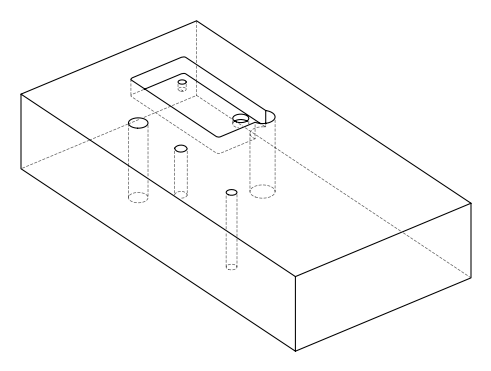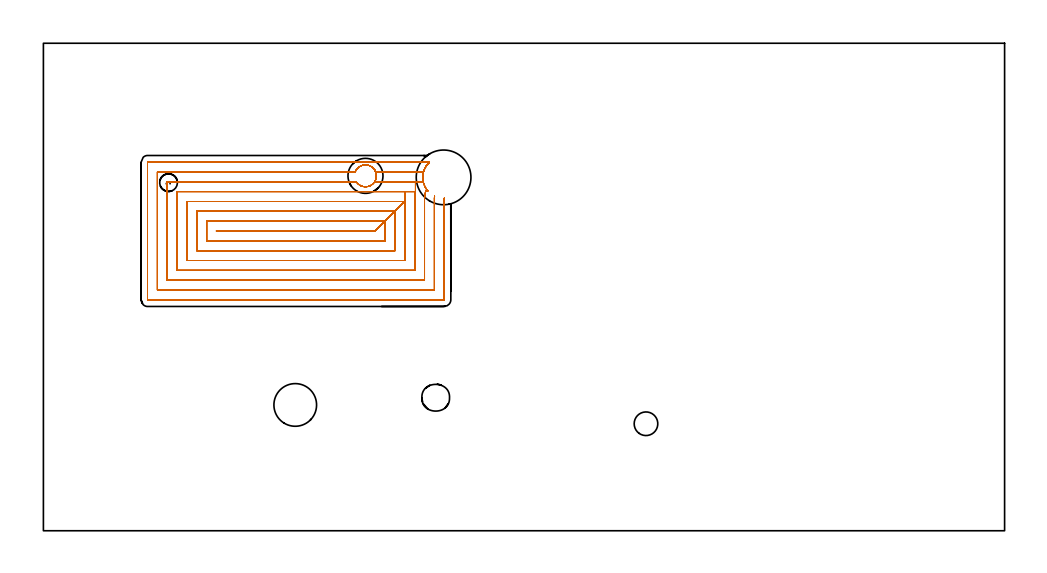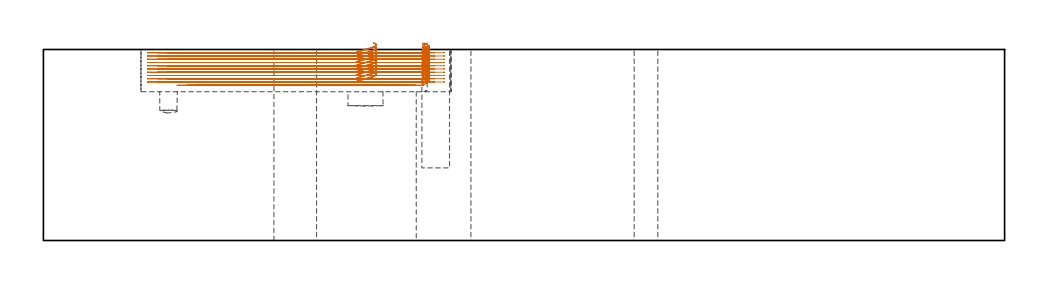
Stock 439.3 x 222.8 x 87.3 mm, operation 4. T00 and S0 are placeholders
(PLAN: 9 operations, 7 tool changes, 63.1 min)
(1 INDEXABLE_INSERT_DRILL_THROUGH_HOLE_FROM_SOLID | STEP1HOLE | NXT0302_021 | 0.37 min | 42802 mm3)
(2 INDEXABLE_INSERT_DRILL_THROUGH_HOLE_FROM_SOLID_1 | STEP1HOLE_1 | NXT0302_010 | 0.37 min | 26029 mm3)
(3 INDEXABLE_INSERT_DRILL_BLIND_HOLE_FROM_SOLID | STEP1POCKET | NXT0302_003 | 0.04 min | 5157 mm3)
(4 MILL_RECTANGULAR_POCKET | POCKET_RECTANGULAR_STRAIGHT | NXT0201_008 | Follow Part, ap 1.5, ae 75% | 60.9 min | 178667 mm3)
(5 MILL_BLIND_HOLE_FROM_SOLID_MATERIAL | STEP1POCKET_1 | UGT0201_128 | Spiral | 0.9 min | 6743 mm3)
(6 SPOT_DRILL | STEP1HOLE_2 | NXT0321_9005460120000 | 0.03 min | 5 mm3)
(7 SPOT_DRILL_1 | STEP1POCKET_2 | NXT0321_9005460120000 | 0.03 min | 3 mm3)
(8 DRILL_THROUGH_HOLE_INTO_CENTER | STEP1HOLE_2 | UGT0301_220 | 0.38 min | 7968 mm3)
(9 DRILL_BLIND_HOLE_INTO_CENTER | STEP1POCKET_2 | NXT0301_052 | 0.05 min | 443 mm3)
(TOOL NXT0302_021 | Index. Insert Drill 25mm [880-D2500L25-05] | D25 PA176 FL125 Z2)
(TOOL NXT0302_010 | Index. Insert Drill 19.5mm [880-D1950L25-05] | D19.5 PA176 FL98 Z2)
(TOOL NXT0302_003 | Index. Insert Drill 16mm [880-D1600L20-05] | D16 PA176 FL80 Z2)
(TOOL NXT0201_008 | ENDMILL 6mm [2P460-0600-NA 1630] | D6 FL26 Z6)
(TOOL UGT0201_128 | Carbide End Mill 10.0 | D10 FL15 Z4)
(TOOL NXT0321_9005460120000 | NC Spot Drill, 142deg, 12mm, Carbide, Uncoated | D12 PA142 FL30 Z2)
(TOOL UGT0301_220 | Twist Drill 10.8 mm | D10.8 PA118 FL92 Z2)
(TOOL NXT0301_052 | Carbide Drill 8.1mm [860.1-0810-024A1-MM 2214] | D8.1 PA140 FL47 Z2)
(OP 4 MILL_RECTANGULAR_POCKET, part 1 of 2)
G17 G21 G94 G90
T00 M6
G54
G17 G0 G90 X173.918 Y164.562 S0 M3
G43 Z97.3 H1
Z90.3
G94 G1 X174.116 Y165.132 Z90.138 F250.
X174.574 Y166.088 Z89.854
X175.136 Y166.988 Z89.57
X175.403 Y167.333 Z89.453
X175.989 Y168.017 Z89.211
X176.056 Y168.088 Z89.185
X176.467 Y168.478 Z89.033
X176.447 Y168.5 Z89.025
X175.403 Z88.746
X176.447 Z88.466
X176.467 Y168.478 Z88.458
X176.056 Y168.088 Z88.306
X175.989 Y168.017 Z88.28
X175.403 Y167.333 Z88.039
X175.136 Y166.988 Z87.922
X174.574 Y166.088 Z87.638
X174.116 Y165.132 Z87.353
X173.767 Y164.13 Z87.069
X173.532 Y163.095 Z86.785
X173.413 Y162.041 Z86.501
Y160.981 Z86.216
X173.53 Y159.926 Z85.932
X173.622 Y159.5 Z85.815
X170.036 F500.
Y155.
X165.2
Y150.5
X151.7 Y137.
X79.1
X151.7
X156.2 Y141.5
X74.6
Y132.5
X156.2
Y141.5
X160.7 Y146.
X70.1
Y128.
X160.7
Y146.
X165.2 Y150.5
X65.6
Y123.5
X165.2
Y150.5
Y155.
X61.1
Y119.
X169.7
Y152.008
G2 X170.036 Y155. R13.5
G1 Y159.5
X151.393
G0 X173.508 Y160.078 Z90.3
G1 X173.403 Y161.219 Z89.993 F250.
X173.441 Y162.406 Z89.675
X173.627 Y163.579 Z89.356
X173.856 Y164.421 Z89.123
X174.195 Y165.318 Z88.866
X174.624 Y166.177 Z88.609
X175.136 Y166.988 Z88.351
X175.403 Y167.333 Z88.235
X175.989 Y168.017 Z87.993
X176.056 Y168.088 Z87.967
X176.467 Y168.478 Z87.815
X176.447 Y168.5 Z87.807
X175.403 Z87.527
X176.447 Z87.248
X176.467 Y168.478 Z87.24
X176.056 Y168.088 Z87.088
X175.989 Y168.017 Z87.062
X175.403 Y167.333 Z86.82
X175.136 Y166.988 Z86.703
X174.624 Y166.177 Z86.446
X174.195 Y165.318 Z86.189
X173.856 Y164.421 Z85.932
X173.741 Y164. Z85.815
X151.862 F500.
G0 X150.757 Y165.712 Z90.3
G1 X150.892 Y165.582 Z90.25 F250.
X150.924 Y165.547 Z90.237
X151.121 Y165.299 Z90.152
X151.26 Y165.123 Z90.092
X151.383 Y164.935 Z90.032
X151.742 Y164.286 Z89.833
X151.873 Y163.997 Z89.748
X152.092 Y163.261 Z89.542
X152.195 Y162.5 Z89.336
X152.182 Y161.732 Z89.131
X152.052 Y160.975 Z88.925
X151.809 Y160.247 Z88.719
X151.668 Y159.963 Z88.634
X151.297 Y159.338 Z88.439
X150.853 Y158.788 Z88.25
X150.757 Y158.689 Z88.213
X150.25 Y158.239 Z88.032
X150.233 Y158.226 Z88.026
X149.567 Y157.798 Z87.813
X149.287 Y157.648 Z87.728
X148.453 Y157.354 Z87.492
X147.58 Y157.211 Z87.255
X146.696 Y157.222 Z87.018
X145.827 Y157.388 Z86.781
X145.001 Y157.703 Z86.544
X144.725 Y157.859 Z86.459
X144.123 Y158.266 Z86.264
X143.547 Y158.791 Z86.055
X143.047 Y159.423 Z85.839
X143.001 Y159.5 Z85.815
X56.6 F500.
Y114.5
X174.2
Y152.008
G2 X175.146 Y156.025 R9.
G0 X151.383 Y159.484 Z90.3
G1 X151.668 Y159.963 Z90.15 F250.
X151.809 Y160.247 Z90.065
X152.052 Y160.975 Z89.86
X152.182 Y161.732 Z89.654
X152.195 Y162.5 Z89.448
X152.092 Y163.261 Z89.243
X151.873 Y163.997 Z89.037
X151.742 Y164.286 Z88.952
X151.383 Y164.935 Z88.753
X151.26 Y165.123 Z88.693
X150.892 Y165.582 Z88.535
X150.664 Y165.802 Z88.45
X150.444 Y166.013 Z88.368
X150.2 Y166.196 Z88.287
X149.653 Y166.553 Z88.112
X149.069 Y166.832 Z87.939
X148.776 Y166.95 Z87.854
X148.02 Y167.136 Z87.645
X147.245 Y167.203 Z87.437
X146.469 Y167.15 Z87.228
X145.71 Y166.977 Z87.02
X144.987 Y166.69 Z86.811
X144.712 Y166.532 Z86.726
X144.083 Y166.107 Z86.523
X143.969 Y166.014 Z86.483
X143.561 Y165.626 Z86.332
X143.424 Y165.474 Z86.278
X143.012 Y164.926 Z86.094
X142.677 Y164.321 Z85.909
X142.604 Y164.163 Z85.862
X142.541 Y164. Z85.815
X52.1 F500.
Y110.
X178.7
Y152.008
G2 X178.796 Y152.934 R4.5
G0 X175.728 Y155.294 Z90.3
G1 X175.33 Y155.755 Z90.137 F250.
X174.667 Y156.756 Z89.815
X174.135 Y157.833 Z89.493
X173.742 Y158.968 Z89.171
X173.496 Y160.143 Z88.85
X173.4 Y161.34 Z88.528
X173.455 Y162.54 Z88.206
X173.66 Y163.723 Z87.884
X174.013 Y164.87 Z87.562
X174.508 Y165.965 Z87.241
X175.136 Y166.988 Z86.919
X175.403 Y167.333 Z86.802
X175.989 Y168.017 Z86.561
X176.056 Y168.088 Z86.534
X176.467 Y168.478 Z86.383
X176.447 Y168.5 Z86.375
X175.403 Z86.095
X176.447 Z85.815
X47.7 F500.
X47.645 Y168.495
X47.605 Y168.455
X47.6 Y168.4
Y105.6
X47.605 Y105.545
X47.645 Y105.505
X47.7 Y105.5
X183.1
X183.155 Y105.505
X183.195 Y105.545
X183.2 Y105.6
Y152.008
G0 X173.918 Y164.562 Z88.815
G1 X174.116 Y165.132 Z88.654 F250.
X174.574 Y166.088 Z88.369
X175.136 Y166.988 Z88.085
X175.403 Y167.333 Z87.968
X175.989 Y168.017 Z87.727
X176.056 Y168.088 Z87.701
X176.467 Y168.478 Z87.549
X176.447 Y168.5 Z87.541
X175.403 Z87.261
X176.447 Z86.982
X176.467 Y168.478 Z86.973
X176.056 Y168.088 Z86.822
X175.989 Y168.017 Z86.795
X175.403 Y167.333 Z86.554
X175.136 Y166.988 Z86.437
X174.574 Y166.088 Z86.153
X174.116 Y165.132 Z85.869
X173.767 Y164.13 Z85.584
X173.532 Y163.095 Z85.3
X173.413 Y162.041 Z85.016
Y160.981 Z84.732
X173.53 Y159.926 Z84.448
X173.622 Y159.5 Z84.331
X170.036 F500.
Y155.
X165.2
Y150.5
X151.745 Y137.045
X79.055
Y136.955
X151.745
Y137.045
X156.2 Y141.5
X74.6
Y132.5
X156.2
Y141.5
X160.7 Y146.
X70.1
Y128.
X160.7
Y146.
X165.2 Y150.5
X65.6
Y123.5
X165.2
Y150.5
Y155.
X61.1
Y119.
X169.7
Y152.008
G2 X170.036 Y155. R13.5
G1 Y159.5
X151.393
G0 X173.508 Y160.078 Z88.815
G1 X173.403 Y161.219 Z88.508 F250.
X173.441 Y162.406 Z88.19
X173.627 Y163.579 Z87.872
X173.856 Y164.421 Z87.638
X174.195 Y165.318 Z87.381
X174.624 Y166.177 Z87.124
X175.136 Y166.988 Z86.867
X175.403 Y167.333 Z86.75
X175.989 Y168.017 Z86.509
X176.056 Y168.088 Z86.482
X176.467 Y168.478 Z86.331
X176.447 Y168.5 Z86.322
X175.403 Z86.043
X176.447 Z85.763
X176.467 Y168.478 Z85.755
X176.056 Y168.088 Z85.603
X175.989 Y168.017 Z85.577
X175.403 Y167.333 Z85.336
X175.136 Y166.988 Z85.219
X174.624 Y166.177 Z84.962
X174.195 Y165.318 Z84.705
X173.856 Y164.421 Z84.448
X173.741 Y164. Z84.331
X151.861 F500.
G0 X150.761 Y165.713 Z88.815
G1 X150.85 Y165.627 Z88.782 F250.
X151.204 Y165.207 Z88.635
X151.383 Y164.935 Z88.548
X151.606 Y164.531 Z88.424
X151.74 Y164.289 Z88.35
X151.872 Y164. Z88.265
X152.022 Y163.542 Z88.136
X152.087 Y163.232 Z88.051
X152.152 Y162.921 Z87.966
X152.204 Y162.242 Z87.783
X152.163 Y161.561 Z87.6
X152.031 Y160.892 Z87.418
X151.809 Y160.247 Z87.235
X151.668 Y159.963 Z87.15
X151.297 Y159.338 Z86.955
X150.853 Y158.788 Z86.766
X150.757 Y158.689 Z86.729
X150.25 Y158.239 Z86.547
X150.234 Y158.227 Z86.542
X149.558 Y157.793 Z86.327
X149.278 Y157.644 Z86.242
X148.828 Y157.466 Z86.112
X148.522 Y157.383 Z86.027
X148.215 Y157.3 Z85.942
X147.429 Y157.202 Z85.729
X146.636 Y157.228 Z85.517
X145.858 Y157.379 Z85.305
X145.112 Y157.65 Z85.092
X144.725 Y157.859 Z84.974
X144.123 Y158.266 Z84.779
X143.546 Y158.793 Z84.57
X143.047 Y159.423 Z84.355
X143.001 Y159.5 Z84.331
X56.6 F500.
Y114.5
X174.2
Y152.008
G2 X175.146 Y156.025 R9.
G0 X151.384 Y159.485 Z88.815
G1 X151.668 Y159.963 Z88.666 F250.
X151.809 Y160.247 Z88.581
X152.031 Y160.892 Z88.399
X152.163 Y161.561 Z88.216
X152.204 Y162.242 Z88.033
X152.152 Y162.921 Z87.85
X152.087 Y163.232 Z87.765
X152.022 Y163.542 Z87.68
X151.872 Y164. Z87.551
X151.74 Y164.289 Z87.466
X151.606 Y164.531 Z87.392
X151.378 Y164.942 Z87.266
X151.204 Y165.207 Z87.181
X150.85 Y165.627 Z87.034
X150.453 Y166.006 Z86.887
X150.2 Y166.196 Z86.802
X149.654 Y166.553 Z86.627
X149.069 Y166.832 Z86.454
X148.984 Y166.866 Z86.429
X148.898 Y166.897 Z86.405
X148.6 Y167.004 Z86.32
X147.834 Y167.163 Z86.11
X147.053 Y167.202 Z85.901
X146.276 Y167.118 Z85.691
X145.521 Y166.914 Z85.482
X145.23 Y166.79 Z85.397
X144.964 Y166.676 Z85.319
X144.713 Y166.533 Z85.242
X144.082 Y166.106 Z85.038
X143.969 Y166.014 Z84.999
X143.561 Y165.626 Z84.848
X143.424 Y165.474 Z84.793
X143.012 Y164.926 Z84.609
X142.677 Y164.321 Z84.424
X142.604 Y164.163 Z84.377
X142.541 Y164. Z84.331
X52.1 F500.
Y110.
X178.7
Y152.008
G2 X178.796 Y152.934 R4.5
G0 X175.728 Y155.294 Z88.815
G1 X175.33 Y155.755 Z88.652 F250.
X174.667 Y156.756 Z88.33
X174.135 Y157.833 Z88.008
X173.742 Y158.968 Z87.687
X173.496 Y160.143 Z87.365
X173.4 Y161.34 Z87.043
X173.455 Y162.54 Z86.721
X173.66 Y163.723 Z86.4
X174.013 Y164.87 Z86.078
X174.508 Y165.965 Z85.756
X175.136 Y166.988 Z85.434
X175.403 Y167.333 Z85.317
X175.989 Y168.017 Z85.076
X176.056 Y168.088 Z85.05
X176.467 Y168.478 Z84.898
X176.447 Y168.5 Z84.89
X175.403 Z84.61
X176.447 Z84.331
X47.7 F500.
X47.645 Y168.495
X47.605 Y168.455
X47.6 Y168.4
Y105.6
X47.605 Y105.545
X47.645 Y105.505
X47.7 Y105.5
X183.1
X183.155 Y105.505
X183.195 Y105.545
X183.2 Y105.6
Y152.008
G0 X173.918 Y164.562 Z87.331
G1 X174.116 Y165.132 Z87.169 F250.
X174.574 Y166.088 Z86.885
X175.136 Y166.988 Z86.601
X175.403 Y167.333 Z86.484
X175.989 Y168.017 Z86.242
X176.056 Y168.088 Z86.216
X176.467 Y168.478 Z86.064
X176.447 Y168.5 Z86.056
X175.403 Z85.777
X176.447 Z85.497
X176.467 Y168.478 Z85.489
X176.056 Y168.088 Z85.337
X175.989 Y168.017 Z85.311
X175.403 Y167.333 Z85.069
X175.136 Y166.988 Z84.953
X174.574 Y166.088 Z84.668
X174.116 Y165.132 Z84.384
X173.767 Y164.13 Z84.1
X173.532 Y163.095 Z83.816
X173.413 Y162.041 Z83.531
Y160.981 Z83.247
X173.53 Y159.926 Z82.963
X173.622 Y159.5 Z82.846
X170.036 F500.
Y155.
X165.2
Y150.5
X151.745 Y137.045
X79.055
Y136.955
X151.745
Y137.045
X156.2 Y141.5
X74.6
Y132.5
X156.2
Y141.5
X160.7 Y146.
X70.1
Y128.
X160.7
Y146.
X165.2 Y150.5
X65.6
Y123.5
X165.2
Y150.5
Y155.
X61.1
Y119.
X169.7
Y152.008
G2 X170.036 Y155. R13.5
G1 Y159.5
X151.393
G0 X173.508 Y160.078 Z87.331
G1 X173.403 Y161.219 Z87.024 F250.
X173.441 Y162.406 Z86.705
X173.627 Y163.579 Z86.387
X173.856 Y164.421 Z86.153
X174.195 Y165.318 Z85.896
X174.624 Y166.177 Z85.639
X175.136 Y166.988 Z85.382
X175.403 Y167.333 Z85.265
X175.989 Y168.017 Z85.024
X176.056 Y168.088 Z84.998
X176.467 Y168.478 Z84.846
X176.447 Y168.5 Z84.838
X175.403 Z84.558
X176.447 Z84.279
X176.467 Y168.478 Z84.271
X176.056 Y168.088 Z84.119
X175.989 Y168.017 Z84.092
X175.403 Y167.333 Z83.851
X175.136 Y166.988 Z83.734
X174.624 Y166.177 Z83.477
X174.195 Y165.318 Z83.22
X173.856 Y164.421 Z82.963
X173.741 Y164. Z82.846
X151.861 F500.
G0 X150.761 Y165.713 Z87.331
G1 X150.85 Y165.627 Z87.297 F250.
X151.204 Y165.207 Z87.15
X151.383 Y164.935 Z87.063
X151.606 Y164.531 Z86.939
X151.74 Y164.289 Z86.865
X151.872 Y164. Z86.78
X152.022 Y163.542 Z86.651
X152.087 Y163.232 Z86.566
X152.152 Y162.921 Z86.481
X152.204 Y162.242 Z86.298
X152.163 Y161.561 Z86.116
X152.031 Y160.892 Z85.933
X151.809 Y160.247 Z85.75
X151.668 Y159.963 Z85.665
X151.297 Y159.338 Z85.471
X150.853 Y158.788 Z85.281
X150.757 Y158.689 Z85.244
X150.25 Y158.239 Z85.063
X150.234 Y158.227 Z85.057
X149.558 Y157.793 Z84.842
X149.278 Y157.644 Z84.757
X148.828 Y157.466 Z84.627
X148.522 Y157.383 Z84.542
X148.216 Y157.3 Z84.457
X147.399 Y157.2 Z84.237
X146.576 Y157.236 Z84.016
X145.77 Y157.404 Z83.795
X145.002 Y157.702 Z83.575
X144.726 Y157.859 Z83.49
X144.121 Y158.268 Z83.294
X143.546 Y158.793 Z83.085
X143.047 Y159.423 Z82.87
X143.001 Y159.5 Z82.846
X56.6 F500.
Y114.5
X174.2
Y152.008
G2 X175.146 Y156.025 R9.
G0 X151.384 Y159.485 Z87.331
G1 X151.668 Y159.963 Z87.182 F250.
X151.809 Y160.247 Z87.097
X152.031 Y160.892 Z86.914
X152.163 Y161.561 Z86.731
X152.204 Y162.242 Z86.549
X152.152 Y162.921 Z86.366
X152.087 Y163.232 Z86.281
X152.022 Y163.542 Z86.196
X151.872 Y164. Z86.067
X151.74 Y164.289 Z85.982
X151.606 Y164.531 Z85.908
X151.378 Y164.942 Z85.782
X151.204 Y165.207 Z85.697
X150.85 Y165.627 Z85.549
X150.453 Y166.006 Z85.402
X150.2 Y166.196 Z85.317
X149.658 Y166.55 Z85.144
X149.068 Y166.832 Z84.969
X148.98 Y166.867 Z84.944
X148.892 Y166.899 Z84.918
X148.594 Y167.006 Z84.833
X147.829 Y167.164 Z84.624
X147.05 Y167.202 Z84.415
X146.274 Y167.118 Z84.206
X145.52 Y166.914 Z83.997
X145.229 Y166.79 Z83.912
X144.965 Y166.677 Z83.835
X144.716 Y166.534 Z83.758
X144.082 Y166.106 Z83.553
X143.969 Y166.014 Z83.514
X143.561 Y165.626 Z83.363
X143.424 Y165.474 Z83.309
X143.012 Y164.926 Z83.125
X142.677 Y164.321 Z82.939
X142.604 Y164.163 Z82.893
X142.541 Y164. Z82.846
X52.1 F500.
Y110.
X178.7
Y152.008
G2 X178.796 Y152.934 R4.5
G0 X175.728 Y155.294 Z87.331
G1 X175.33 Y155.755 Z87.167 F250.
X174.667 Y156.756 Z86.846
X174.135 Y157.833 Z86.524
X173.742 Y158.968 Z86.202
X173.496 Y160.143 Z85.88
X173.4 Y161.34 Z85.559
X173.455 Y162.54 Z85.237
X173.66 Y163.723 Z84.915
X174.013 Y164.87 Z84.593
X174.508 Y165.965 Z84.271
X175.136 Y166.988 Z83.95
X175.403 Y167.333 Z83.833
X175.989 Y168.017 Z83.591
X176.056 Y168.088 Z83.565
X176.467 Y168.478 Z83.413
X176.447 Y168.5 Z83.405
X175.403 Z83.126
X176.447 Z82.846
X47.7 F500.
X47.645 Y168.495
X47.605 Y168.455
X47.6 Y168.4
Y105.6
X47.605 Y105.545
X47.645 Y105.505
X47.7 Y105.5
X183.1
X183.155 Y105.505
X183.195 Y105.545
X183.2 Y105.6
Y152.008
G0 X173.918 Y164.562 Z85.846
G1 X174.116 Y165.132 Z85.684 F250.
X174.574 Y166.088 Z85.4
X175.136 Y166.988 Z85.116
X175.403 Y167.333 Z84.999
X175.989 Y168.017 Z84.758
X176.056 Y168.088 Z84.731
X176.467 Y168.478 Z84.58
X176.447 Y168.5 Z84.572
X175.403 Z84.292
X176.447 Z84.012
X176.467 Y168.478 Z84.004
X176.056 Y168.088 Z83.852
X175.989 Y168.017 Z83.826
X175.403 Y167.333 Z83.585
X175.136 Y166.988 Z83.468
X174.574 Y166.088 Z83.184
X174.116 Y165.132 Z82.899
X173.767 Y164.13 Z82.615
X173.532 Y163.095 Z82.331
X173.413 Y162.041 Z82.047
Y160.981 Z81.763
X173.53 Y159.926 Z81.478
X173.622 Y159.5 Z81.361
X170.036 F500.
Y155.
X165.2
Y150.5
X151.745 Y137.045
X79.055
Y136.955
X151.745
Y137.045
X156.2 Y141.5
X74.6
Y132.5
X156.2
Y141.5
X160.7 Y146.
X70.1
Y128.
X160.7
Y146.
X165.2 Y150.5
X65.6
Y123.5
X165.2
Y150.5
Y155.
X61.1
Y119.
X169.7
Y152.008
G2 X170.036 Y155. R13.5
G1 Y159.5
X151.393
G0 X173.508 Y160.078 Z85.846
G1 X173.403 Y161.219 Z85.539 F250.
X173.441 Y162.406 Z85.221
X173.627 Y163.579 Z84.903
X173.856 Y164.421 Z84.669
X174.195 Y165.318 Z84.412
X174.624 Y166.177 Z84.155
X175.136 Y166.988 Z83.898
X175.403 Y167.333 Z83.781
X175.989 Y168.017 Z83.539
X176.056 Y168.088 Z83.513
X176.467 Y168.478 Z83.361
X176.447 Y168.5 Z83.353
X175.403 Z83.074
X176.447 Z82.794
X176.467 Y168.478 Z82.786
X176.056 Y168.088 Z82.634
X175.989 Y168.017 Z82.608
X175.403 Y167.333 Z82.366
X175.136 Y166.988 Z82.25
X174.624 Y166.177 Z81.993
X174.195 Y165.318 Z81.735
X173.856 Y164.421 Z81.478
X173.741 Y164. Z81.361
X151.862 F500.
G0 X150.76 Y165.713 Z85.846
G1 X150.854 Y165.624 Z85.811 F250.
X151.21 Y165.2 Z85.663
X151.383 Y164.935 Z85.578
X151.742 Y164.286 Z85.379
X151.873 Y163.997 Z85.294
X152.092 Y163.261 Z85.089
X152.195 Y162.5 Z84.883
X152.182 Y161.732 Z84.677
X152.052 Y160.975 Z84.471
X151.809 Y160.247 Z84.266
X151.668 Y159.963 Z84.181
X151.297 Y159.338 Z83.986
X150.853 Y158.788 Z83.797
X150.757 Y158.689 Z83.76
X150.25 Y158.239 Z83.578
X150.233 Y158.226 Z83.572
X149.567 Y157.798 Z83.36
X149.287 Y157.648 Z83.275
X148.847 Y157.473 Z83.148
X148.541 Y157.388 Z83.063
X148.236 Y157.304 Z82.978
X147.414 Y157.201 Z82.756
X146.586 Y157.234 Z82.534
X145.774 Y157.403 Z82.312
X145.002 Y157.702 Z82.09
X144.726 Y157.859 Z82.005
X144.121 Y158.268 Z81.809
X143.547 Y158.791 Z81.601
X143.047 Y159.423 Z81.385
X143.001 Y159.5 Z81.361
X56.6 F500.
Y114.5
X174.2
Y152.008
G2 X175.146 Y156.025 R9.
G0 X151.383 Y159.484 Z85.846
G1 X151.668 Y159.963 Z85.697 F250.
X151.809 Y160.247 Z85.612
X152.052 Y160.975 Z85.406
X152.182 Y161.732 Z85.2
X152.195 Y162.5 Z84.995
X152.092 Y163.261 Z84.789
X151.873 Y163.997 Z84.583
X151.742 Y164.286 Z84.498
X151.383 Y164.935 Z84.299
X151.21 Y165.2 Z84.214
X150.854 Y165.624 Z84.066
X150.453 Y166.006 Z83.918
X150.2 Y166.196 Z83.833
X149.658 Y166.55 Z83.659
X149.068 Y166.832 Z83.484
X148.981 Y166.867 Z83.459
X148.893 Y166.899 Z83.434
X148.595 Y167.006 Z83.349
X147.83 Y167.164 Z83.14
X147.051 Y167.201 Z82.931
X146.274 Y167.118 Z82.722
X145.52 Y166.914 Z82.512
X145.229 Y166.79 Z82.428
X144.965 Y166.677 Z82.351
X144.716 Y166.534 Z82.274
X144.082 Y166.106 Z82.069
X143.969 Y166.014 Z82.03
X143.561 Y165.626 Z81.879
X143.424 Y165.474 Z81.824
X143.012 Y164.926 Z81.64
X142.677 Y164.321 Z81.455
X142.604 Y164.163 Z81.408
X142.541 Y164. Z81.361
X52.1 F500.
Y110.
X178.7
Y152.008
G2 X178.796 Y152.934 R4.5
G0 X175.728 Y155.294 Z85.846
G1 X175.33 Y155.755 Z85.683 F250.
X174.667 Y156.756 Z85.361
X174.135 Y157.833 Z85.039
X173.742 Y158.968 Z84.717
X173.496 Y160.143 Z84.396
X173.4 Y161.34 Z84.074
X173.455 Y162.54 Z83.752
X173.66 Y163.723 Z83.43
X174.013 Y164.87 Z83.109
X174.508 Y165.965 Z82.787
X175.136 Y166.988 Z82.465
X175.403 Y167.333 Z82.348
X175.989 Y168.017 Z82.107
X176.056 Y168.088 Z82.081
X176.467 Y168.478 Z81.929
X176.447 Y168.5 Z81.921
X175.403 Z81.641
X176.447 Z81.361
X47.7 F500.
X47.645 Y168.495
X47.605 Y168.455
X47.6 Y168.4
Y105.6
X47.605 Y105.545
X47.645 Y105.505
X47.7 Y105.5
X183.1
X183.155 Y105.505
X183.195 Y105.545
X183.2 Y105.6
Y152.008
G0 X173.918 Y164.562 Z84.361
G1 X174.116 Y165.132 Z84.2 F250.
X174.574 Y166.088 Z83.916
X175.136 Y166.988 Z83.631
X175.403 Y167.333 Z83.514
X175.989 Y168.017 Z83.273
X176.056 Y168.088 Z83.247
X176.467 Y168.478 Z83.095
X176.447 Y168.5 Z83.087
X175.403 Z82.807
X176.447 Z82.528
X176.467 Y168.478 Z82.52
X176.056 Y168.088 Z82.368
X175.989 Y168.017 Z82.342
X175.403 Y167.333 Z82.1
X175.136 Y166.988 Z81.983
X174.574 Y166.088 Z81.699
X174.116 Y165.132 Z81.415
X173.767 Y164.13 Z81.131
X173.532 Y163.095 Z80.846
X173.413 Y162.041 Z80.562
Y160.981 Z80.278
X173.53 Y159.926 Z79.994
X173.622 Y159.5 Z79.877
X170.036 F500.
Y155.
X165.2
Y150.5
X151.745 Y137.045
X79.055
Y136.955
X151.745
Y137.045
X156.2 Y141.5
X74.6
Y132.5
X156.2
Y141.5
X160.7 Y146.
X70.1
Y128.
X160.7
Y146.
X165.2 Y150.5
X65.6
Y123.5
X165.2
Y150.5
Y155.
X61.1
Y119.
X169.7
Y152.008
G2 X170.036 Y155. R13.5
G1 Y159.5
X151.393
G0 X173.508 Y160.078 Z84.361
G1 X173.403 Y161.219 Z84.054 F250.
X173.441 Y162.406 Z83.736
X173.627 Y163.579 Z83.418
X173.856 Y164.421 Z83.184
X174.195 Y165.318 Z82.927
X174.624 Y166.177 Z82.67
X175.136 Y166.988 Z82.413
X175.403 Y167.333 Z82.296
X175.989 Y168.017 Z82.055
X176.056 Y168.088 Z82.028
X176.467 Y168.478 Z81.877
X176.447 Y168.5 Z81.869
X175.403 Z81.589
X176.447 Z81.309
X176.467 Y168.478 Z81.301
X176.056 Y168.088 Z81.15
X175.989 Y168.017 Z81.123
X175.403 Y167.333 Z80.882
X175.136 Y166.988 Z80.765
X174.624 Y166.177 Z80.508
X174.195 Y165.318 Z80.251
X173.856 Y164.421 Z79.994
X173.741 Y164. Z79.877
X151.862 F500.
G0 X150.759 Y165.714 Z84.361
G1 X150.854 Y165.624 Z84.326 F250.
X151.21 Y165.2 Z84.178
X151.383 Y164.935 Z84.093
X151.742 Y164.286 Z83.894
X151.873 Y163.997 Z83.809
X152.092 Y163.261 Z83.604
X152.195 Y162.5 Z83.398
X152.182 Y161.732 Z83.192
X152.052 Y160.975 Z82.986
X151.809 Y160.247 Z82.781
X151.668 Y159.963 Z82.696
X151.297 Y159.338 Z82.501
X150.853 Y158.788 Z82.312
X150.757 Y158.689 Z82.275
X150.25 Y158.239 Z82.093
X150.233 Y158.226 Z82.087
X149.567 Y157.798 Z81.875
X149.287 Y157.648 Z81.79
X148.453 Y157.354 Z81.553
X147.58 Y157.211 Z81.316
X146.696 Y157.222 Z81.079
X145.827 Y157.388 Z80.842
X145.001 Y157.703 Z80.605
X144.725 Y157.859 Z80.52
X144.123 Y158.266 Z80.326
X143.547 Y158.791 Z80.117
X143.047 Y159.423 Z79.901
X143.001 Y159.5 Z79.877
X56.6 F500.
Y114.5
X174.2
Y152.008
G2 X175.146 Y156.025 R9.
G0 X151.383 Y159.484 Z84.361
G1 X151.668 Y159.963 Z84.212 F250.
X151.809 Y160.247 Z84.127
X152.052 Y160.975 Z83.921
X152.182 Y161.732 Z83.716
X152.195 Y162.5 Z83.51
X152.092 Y163.261 Z83.304
X151.873 Y163.997 Z83.099
X151.742 Y164.286 Z83.014
X151.383 Y164.935 Z82.815
X151.21 Y165.2 Z82.73
X150.854 Y165.624 Z82.581
X150.453 Y166.006 Z82.433
X150.2 Y166.196 Z82.348
X149.653 Y166.553 Z82.173
X149.069 Y166.832 Z82.
X148.776 Y166.95 Z81.915
X148.02 Y167.136 Z81.707
X147.245 Y167.203 Z81.498
X146.469 Y167.15 Z81.29
X145.71 Y166.977 Z81.081
X144.987 Y166.69 Z80.873
X144.712 Y166.532 Z80.788
X144.083 Y166.107 Z80.584
X143.969 Y166.014 Z80.545
X143.561 Y165.626 Z80.394
X143.424 Y165.474 Z80.339
X143.012 Y164.926 Z80.156
X142.677 Y164.321 Z79.97
X142.604 Y164.163 Z79.924
X142.541 Y164. Z79.877
X52.1 F500.
Y110.
X178.7
Y152.008
G2 X178.796 Y152.934 R4.5
G0 X175.728 Y155.294 Z84.361
G1 X175.33 Y155.755 Z84.198 F250.
X174.667 Y156.756 Z83.876
X174.135 Y157.833 Z83.555
X173.742 Y158.968 Z83.233
X173.496 Y160.143 Z82.911
X173.4 Y161.34 Z82.589
X173.455 Y162.54 Z82.268
X173.66 Y163.723 Z81.946
X174.013 Y164.87 Z81.624
X174.508 Y165.965 Z81.302
X175.136 Y166.988 Z80.981
X175.403 Y167.333 Z80.864
X175.989 Y168.017 Z80.622
X176.056 Y168.088 Z80.596
X176.467 Y168.478 Z80.444
X176.447 Y168.5 Z80.436
X175.403 Z80.157
X176.447 Z79.877
X47.7 F500.
X47.645 Y168.495
X47.605 Y168.455
X47.6 Y168.4
Y105.6
X47.605 Y105.545
X47.645 Y105.505
X47.7 Y105.5
X183.1
X183.155 Y105.505
X183.195 Y105.545
X183.2 Y105.6
Y152.008
G0 X173.918 Y164.562 Z82.877
G1 X174.116 Y165.132 Z82.715 F250.
X174.574 Y166.088 Z82.431
X175.136 Y166.988 Z82.147
X175.403 Y167.333 Z82.03
X175.989 Y168.017 Z81.788
X176.056 Y168.088 Z81.762
X176.467 Y168.478 Z81.61
X176.447 Y168.5 Z81.602
X175.403 Z81.323
X176.447 Z81.043
X176.467 Y168.478 Z81.035
X176.056 Y168.088 Z80.883
X175.989 Y168.017 Z80.857
X175.403 Y167.333 Z80.616
X175.136 Y166.988 Z80.499
X174.574 Y166.088 Z80.214
X174.116 Y165.132 Z79.93
X173.767 Y164.13 Z79.646
X173.532 Y163.095 Z79.362
X173.413 Y162.041 Z79.078
Y160.981 Z78.793
X173.53 Y159.926 Z78.509
X173.622 Y159.5 Z78.392
X170.036 F500.
Y155.
X165.2
Y150.5
X151.745 Y137.045
X79.055
Y136.955
X151.745
Y137.045
X156.2 Y141.5
X74.6
Y132.5
X156.2
Y141.5
X160.7 Y146.
X70.1
Y128.
X160.7
Y146.
X165.2 Y150.5
X65.6
Y123.5
X165.2
Y150.5
Y155.
X61.1
Y119.
X169.7
Y152.008
G2 X170.036 Y155. R13.5
G1 Y159.5
X151.393
G0 X173.508 Y160.078 Z82.877
G1 X173.403 Y161.219 Z82.57 F250.
X173.441 Y162.406 Z82.252
X173.627 Y163.579 Z81.933
X173.856 Y164.421 Z81.7
X174.195 Y165.318 Z81.443
X174.624 Y166.177 Z81.185
X175.136 Y166.988 Z80.928
X175.403 Y167.333 Z80.811
X175.989 Y168.017 Z80.57
X176.056 Y168.088 Z80.544
X176.467 Y168.478 Z80.392
X176.447 Y168.5 Z80.384
X175.403 Z80.104
X176.447 Z79.825
X176.467 Y168.478 Z79.817
X176.056 Y168.088 Z79.665
X175.989 Y168.017 Z79.639
X175.403 Y167.333 Z79.397
X175.136 Y166.988 Z79.28
X174.624 Y166.177 Z79.023
X174.195 Y165.318 Z78.766
X173.856 Y164.421 Z78.509
X173.741 Y164. Z78.392
X151.862 F500.
G0 X150.759 Y165.714 Z82.877
G1 X150.854 Y165.624 Z82.842 F250.
X151.21 Y165.2 Z82.693
X151.383 Y164.935 Z82.609
X151.742 Y164.286 Z82.41
X151.873 Y163.997 Z82.325
X152.092 Y163.261 Z82.119
X152.195 Y162.5 Z81.913
X152.182 Y161.732 Z81.708
X152.052 Y160.975 Z81.502
X151.809 Y160.247 Z81.296
X151.668 Y159.963 Z81.211
X151.297 Y159.338 Z81.016
X150.853 Y158.788 Z80.827
X150.757 Y158.689 Z80.79
X150.25 Y158.239 Z80.608
X150.233 Y158.226 Z80.603
X149.567 Y157.798 Z80.39
X149.287 Y157.648 Z80.305
X148.453 Y157.354 Z80.069
X147.58 Y157.211 Z79.832
X146.696 Y157.222 Z79.595
X145.827 Y157.388 Z79.358
X145.001 Y157.703 Z79.121
X144.725 Y157.859 Z79.036
X144.123 Y158.266 Z78.841
X143.547 Y158.791 Z78.632
X143.047 Y159.423 Z78.416
X143.001 Y159.5 Z78.392
X56.6 F500.
Y114.5
X174.2
Y152.008
G2 X175.146 Y156.025 R9.
G0 X151.383 Y159.484 Z82.877
G1 X151.668 Y159.963 Z82.728 F250.
X151.809 Y160.247 Z82.643
X152.052 Y160.975 Z82.437
X152.182 Y161.732 Z82.231
X152.195 Y162.5 Z82.025
X152.092 Y163.261 Z81.82
X151.873 Y163.997 Z81.614
X151.742 Y164.286 Z81.529
X151.383 Y164.935 Z81.33
X151.21 Y165.2 Z81.245
X150.854 Y165.624 Z81.097
X150.453 Y166.006 Z80.949
X150.2 Y166.196 Z80.864
X149.653 Y166.553 Z80.689
X149.069 Y166.832 Z80.515
X148.776 Y166.95 Z80.431
X148.02 Y167.136 Z80.222
X147.245 Y167.203 Z80.014
X146.469 Y167.15 Z79.805
X145.71 Y166.977 Z79.597
X144.987 Y166.69 Z79.388
X144.712 Y166.532 Z79.303
X144.083 Y166.107 Z79.1
X143.969 Y166.014 Z79.06
X143.561 Y165.626 Z78.909
X143.424 Y165.474 Z78.855
X143.012 Y164.926 Z78.671
X142.677 Y164.321 Z78.486
X142.604 Y164.163 Z78.439
X142.541 Y164. Z78.392
X52.1 F500.
Y110.
X178.7
Y152.008
G2 X178.796 Y152.934 R4.5
G0 X175.728 Y155.294 Z82.877
G1 X175.33 Y155.755 Z82.714 F250.
X174.667 Y156.756 Z82.392
X174.135 Y157.833 Z82.07
X173.742 Y158.968 Z81.748
X173.496 Y160.143 Z81.426
X173.4 Y161.34 Z81.105
X173.455 Y162.54 Z80.783
X173.66 Y163.723 Z80.461
X174.013 Y164.87 Z80.139
X174.508 Y165.965 Z79.818
X175.136 Y166.988 Z79.496
X175.403 Y167.333 Z79.379
X175.989 Y168.017 Z79.138
X176.056 Y168.088 Z79.111
X176.467 Y168.478 Z78.96
X176.447 Y168.5 Z78.952
X175.403 Z78.672
X176.447 Z78.392
X47.7 F500.
X47.645 Y168.495
X47.605 Y168.455
X47.6 Y168.4
Y105.6
X47.605 Y105.545
X47.645 Y105.505
X47.7 Y105.5
X183.1
X183.155 Y105.505
X183.195 Y105.545
X183.2 Y105.6
Y152.008
G0 X173.918 Y164.562 Z81.392
G1 X174.116 Y165.132 Z81.231 F250.
X174.574 Y166.088 Z80.946
X175.136 Y166.988 Z80.662
X175.403 Y167.333 Z80.545
X175.989 Y168.017 Z80.304
X176.056 Y168.088 Z80.278
X176.467 Y168.478 Z80.126
X176.447 Y168.5 Z80.118
X175.403 Z79.838
X176.447 Z79.558
X176.467 Y168.478 Z79.55
X176.056 Y168.088 Z79.399
X175.989 Y168.017 Z79.372
X175.403 Y167.333 Z79.131
X175.136 Y166.988 Z79.014
X174.574 Y166.088 Z78.73
X174.116 Y165.132 Z78.446
X173.767 Y164.13 Z78.161
X173.532 Y163.095 Z77.877
X173.413 Y162.041 Z77.593
Y160.981 Z77.309
X173.53 Y159.926 Z77.025
X173.622 Y159.5 Z76.908
X170.036 F500.
Y155.
X165.2
Y150.5
X151.745 Y137.045
X79.055
Y136.955
X151.745
Y137.045
X156.2 Y141.5
X74.6
Y132.5
X156.2
Y141.5
X160.7 Y146.
X70.1
Y128.
X160.7
Y146.
X165.2 Y150.5
X65.6
Y123.5
X165.2
Y150.5
Y155.
X61.1
Y119.
X169.7
Y152.008
G2 X170.036 Y155. R13.5
G1 Y159.5
X151.393
G0 X173.508 Y160.078 Z81.392
G1 X173.403 Y161.219 Z81.085 F250.
X173.441 Y162.406 Z80.767
X173.627 Y163.579 Z80.449
X173.856 Y164.421 Z80.215
X174.195 Y165.318 Z79.958
X174.624 Y166.177 Z79.701
X175.136 Y166.988 Z79.444
X175.403 Y167.333 Z79.327
X175.989 Y168.017 Z79.086
X176.056 Y168.088 Z79.059
X176.467 Y168.478 Z78.907
X176.447 Y168.5 Z78.899
X175.403 Z78.62
X176.447 Z78.34
X176.467 Y168.478 Z78.332
X176.056 Y168.088 Z78.18
X175.989 Y168.017 Z78.154
X175.403 Y167.333 Z77.913
X175.136 Y166.988 Z77.796
X174.624 Y166.177 Z77.539
X174.195 Y165.318 Z77.282
X173.856 Y164.421 Z77.025
X173.741 Y164. Z76.908
X151.862 F500.
G0 X150.759 Y165.714 Z81.392
G1 X150.854 Y165.624 Z81.357 F250.
X151.21 Y165.2 Z81.209
X151.383 Y164.935 Z81.124
X151.742 Y164.286 Z80.925
X151.873 Y163.997 Z80.84
X152.092 Y163.261 Z80.634
X152.195 Y162.5 Z80.429
X152.182 Y161.732 Z80.223
X152.052 Y160.975 Z80.017
X151.809 Y160.247 Z79.812
X151.668 Y159.963 Z79.727
X151.297 Y159.338 Z79.532
X150.853 Y158.788 Z79.342
X150.757 Y158.689 Z79.305
X150.25 Y158.239 Z79.124
X150.233 Y158.226 Z79.118
X149.567 Y157.798 Z78.906
X149.287 Y157.648 Z78.821
X148.453 Y157.354 Z78.584
X147.58 Y157.211 Z78.347
X146.696 Y157.222 Z78.11
X145.827 Y157.388 Z77.873
X145.001 Y157.703 Z77.636
X144.725 Y157.859 Z77.551
X144.123 Y158.266 Z77.356
X143.547 Y158.791 Z77.148
X143.047 Y159.423 Z76.932
X143.001 Y159.5 Z76.908
X56.6 F500.
Y114.5
X174.2
Y152.008
G2 X175.146 Y156.025 R9.
G0 X151.383 Y159.484 Z81.392
G1 X151.668 Y159.963 Z81.243 F250.
X151.809 Y160.247 Z81.158
X152.052 Y160.975 Z80.952
X152.182 Y161.732 Z80.747
X152.195 Y162.5 Z80.541
X152.092 Y163.261 Z80.335
X151.873 Y163.997 Z80.129
X151.742 Y164.286 Z80.044
X151.383 Y164.935 Z79.846
X151.21 Y165.2 Z79.761
X150.854 Y165.624 Z79.612
X150.453 Y166.006 Z79.464
X150.2 Y166.196 Z79.379
X149.653 Y166.553 Z79.204
X149.069 Y166.832 Z79.031
X148.776 Y166.95 Z78.946
X148.02 Y167.136 Z78.738
X147.245 Y167.203 Z78.529
X146.469 Y167.15 Z78.321
X145.71 Y166.977 Z78.112
X144.987 Y166.69 Z77.904
X144.712 Y166.532 Z77.819
X144.083 Y166.107 Z77.615
X143.969 Y166.014 Z77.576
X143.561 Y165.626 Z77.425
X143.424 Y165.474 Z77.37
X143.012 Y164.926 Z77.186
X142.677 Y164.321 Z77.001
X142.604 Y164.163 Z76.954
X142.541 Y164. Z76.908
X52.1 F500.
Y110.
X178.7
Y152.008
G2 X178.796 Y152.934 R4.5
G0 X175.728 Y155.294 Z81.392
G1 X175.33 Y155.755 Z81.229 F250.
X174.667 Y156.756 Z80.907
X174.135 Y157.833 Z80.585
X173.742 Y158.968 Z80.264
X173.496 Y160.143 Z79.942
X173.4 Y161.34 Z79.62
X173.455 Y162.54 Z79.298
X173.66 Y163.723 Z78.977
X174.013 Y164.87 Z78.655
X174.508 Y165.965 Z78.333
X175.136 Y166.988 Z78.011
X175.403 Y167.333 Z77.894
X175.989 Y168.017 Z77.653
X176.056 Y168.088 Z77.627
X176.467 Y168.478 Z77.475
X176.447 Y168.5 Z77.467
X175.403 Z77.187
X176.447 Z76.908
X47.7 F500.
X47.645 Y168.495
X47.605 Y168.455
X47.6 Y168.4
Y105.6
X47.605 Y105.545
X47.645 Y105.505
X47.7 Y105.5
X183.1
X183.155 Y105.505
X183.195 Y105.545
X183.2 Y105.6
Y152.008
G0 X173.916 Y164.56 Z79.908
G1 X174.185 Y165.295 Z79.698 F250.
X174.679 Y166.273 Z79.404
X174.914 Y166.641 Z79.287
X175.403 Y167.333 Z79.06
X175.989 Y168.017 Z78.819
X176.056 Y168.088 Z78.793
X176.467 Y168.478 Z78.641
X176.447 Y168.5 Z78.633
X175.403 Z78.353
X176.447 Z78.074
X176.467 Y168.478 Z78.066
X176.056 Y168.088 Z77.914
X175.989 Y168.017 Z77.888
X175.403 Y167.333 Z77.646
X174.914 Y166.641 Z77.419
X174.679 Y166.273 Z77.302
X174.185 Y165.295 Z77.008
X173.807 Y164.266 Z76.715
X173.55 Y163.2 Z76.421
X173.418 Y162.112 Z76.127
X173.411 Y161.016 Z75.834
X173.53 Y159.926 Z75.54
X173.622 Y159.5 Z75.423
X170.036 F500.
Y155.
X165.2
Y150.5
X151.745 Y137.045
X79.055
Y136.955
X151.745
Y137.045
X156.2 Y141.5
X74.6
Y132.5
X156.2
Y141.5
X160.7 Y146.
X70.1
Y128.
X160.7
Y146.
X165.2 Y150.5
X65.6
Y123.5
X165.2
Y150.5
Y155.
X61.1
Y119.
X169.7
Y152.008
G2 X170.036 Y155. R13.5
G1 Y159.5
X151.393
G0 X173.515 Y160.077 Z79.908
G1 X173.405 Y161.138 Z79.622 F250.
X173.437 Y162.365 Z79.293
X173.627 Y163.579 Z78.964
X173.856 Y164.421 Z78.73
X174.218 Y165.369 Z78.458
X174.679 Y166.273 Z78.186
X174.914 Y166.641 Z78.069
X175.403 Y167.333 Z77.842
X175.989 Y168.017 Z77.601
X176.056 Y168.088 Z77.574
X176.467 Y168.478 Z77.423
X176.447 Y168.5 Z77.415
X175.403 Z77.135
X176.447 Z76.855
X176.467 Y168.478 Z76.847
X176.056 Y168.088 Z76.695
X175.989 Y168.017 Z76.669
X175.403 Y167.333 Z76.428
X174.914 Y166.641 Z76.201
X174.679 Y166.273 Z76.084
X174.218 Y165.369 Z75.812
X173.856 Y164.421 Z75.54
X173.741 Y164. Z75.423
X151.862 F500.
G0 X150.759 Y165.714 Z79.908
G1 X150.854 Y165.624 Z79.873 F250.
X151.21 Y165.2 Z79.724
X151.383 Y164.935 Z79.639
X151.742 Y164.286 Z79.441
X151.873 Y163.997 Z79.356
X152.092 Y163.261 Z79.15
X152.195 Y162.5 Z78.944
X152.182 Y161.732 Z78.738
X152.052 Y160.975 Z78.533
X151.809 Y160.247 Z78.327
X151.668 Y159.963 Z78.242
X151.297 Y159.338 Z78.047
X150.853 Y158.788 Z77.858
X150.757 Y158.689 Z77.821
X150.25 Y158.239 Z77.639
X150.233 Y158.226 Z77.634
X149.567 Y157.798 Z77.421
X149.287 Y157.648 Z77.336
X148.453 Y157.354 Z77.099
X147.58 Y157.211 Z76.862
X146.696 Y157.222 Z76.625
X145.827 Y157.388 Z76.388
X145.001 Y157.703 Z76.152
X144.725 Y157.859 Z76.067
X144.123 Y158.266 Z75.872
X143.547 Y158.791 Z75.663
X143.047 Y159.423 Z75.447
X143.001 Y159.5 Z75.423
X56.6 F500.
Y114.5
X174.2
Y152.008
G2 X175.146 Y156.025 R9.
G0 X151.383 Y159.484 Z79.908
G1 X151.668 Y159.963 Z79.758 F250.
X151.809 Y160.247 Z79.673
X152.052 Y160.975 Z79.468
X152.182 Y161.732 Z79.262
X152.195 Y162.5 Z79.056
X152.092 Y163.261 Z78.85
X151.873 Y163.997 Z78.645
X151.742 Y164.286 Z78.56
X151.383 Y164.935 Z78.361
X151.21 Y165.2 Z78.276
X150.854 Y165.624 Z78.128
X150.453 Y166.006 Z77.979
X150.2 Y166.196 Z77.894
X149.653 Y166.553 Z77.719
X149.069 Y166.832 Z77.546
X148.776 Y166.95 Z77.461
X148.02 Y167.136 Z77.253
X147.245 Y167.203 Z77.044
X146.469 Y167.15 Z76.836
X145.71 Y166.977 Z76.627
X144.987 Y166.69 Z76.419
X144.712 Y166.532 Z76.334
X144.083 Y166.107 Z76.13
X143.969 Y166.014 Z76.091
X143.561 Y165.626 Z75.94
X143.424 Y165.474 Z75.886
X143.012 Y164.926 Z75.702
X142.677 Y164.321 Z75.516
X142.604 Y164.163 Z75.47
X142.541 Y164. Z75.423
X52.1 F500.
Y110.
X178.7
Y152.008
G2 X178.796 Y152.934 R4.5
G0 X175.718 Y155.285 Z79.908
G1 X175.656 Y155.349 Z79.884 F250.
X174.957 Y156.284 Z79.571
X174.378 Y157.299 Z79.258
X173.927 Y158.376 Z78.945
X173.611 Y159.501 Z78.632
X173.436 Y160.656 Z78.319
X173.404 Y161.824 Z78.006
X173.514 Y162.987 Z77.693
X173.767 Y164.127 Z77.38
X174.157 Y165.228 Z77.067
X174.679 Y166.273 Z76.754
X174.914 Y166.641 Z76.637
X175.403 Y167.333 Z76.41
X175.989 Y168.017 Z76.168
X176.056 Y168.088 Z76.142
X176.467 Y168.478 Z75.99
X176.447 Y168.5 Z75.982
X175.403 Z75.703
X176.447 Z75.423
X47.7 F500.
X47.645 Y168.495
X47.605 Y168.455
X47.6 Y168.4
Y105.6
X47.605 Y105.545
X47.645 Y105.505
X47.7 Y105.5
X183.1
X183.155 Y105.505
X183.195 Y105.545
X183.2 Y105.6
Y152.008
G0 X173.916 Y164.56 Z78.423
G1 X174.188 Y165.301 Z78.212 F250.
X174.683 Y166.28 Z77.918
X174.919 Y166.647 Z77.801
X175.408 Y167.339 Z77.574
X175.989 Y168.017 Z77.334
X176.056 Y168.088 Z77.308
X176.467 Y168.478 Z77.156
X176.447 Y168.5 Z77.148
X175.403 Z76.869
X176.447 Z76.589
X176.467 Y168.478 Z76.581
X176.056 Y168.088 Z76.429
X175.989 Y168.017 Z76.403
X175.399 Y167.326 Z76.159
X174.919 Y166.647 Z75.936
X174.683 Y166.28 Z75.82
X174.188 Y165.301 Z75.526
X173.809 Y164.271 Z75.231
X173.551 Y163.204 Z74.937
X173.418 Y162.115 Z74.643
X173.411 Y161.017 Z74.349
X173.53 Y159.926 Z74.055
X173.622 Y159.5 Z73.938
X170.036 F500.
Y155.
X165.2
Y150.5
X151.745 Y137.045
X79.055
Y136.955
X151.745
Y137.045
X156.2 Y141.5
X74.6
Y132.5
X156.2
Y141.5
X160.7 Y146.
X70.1
Y128.
X160.7
Y146.
X165.2 Y150.5
X65.6
Y123.5
X165.2
Y150.5
Y155.
X61.1
Y119.
X169.7
Y152.008
G2 X170.036 Y155. R13.5
G1 Y159.5
X151.393
G0 X173.515 Y160.077 Z78.423
G1 X173.405 Y161.137 Z78.137 F250.
X173.437 Y162.365 Z77.808
X173.627 Y163.579 Z77.479
X173.856 Y164.421 Z77.245
X174.22 Y165.373 Z76.972
X174.683 Y166.28 Z76.699
X174.919 Y166.647 Z76.582
X175.408 Y167.339 Z76.355
X175.989 Y168.017 Z76.116
X176.056 Y168.088 Z76.09
X176.467 Y168.478 Z75.938
X176.447 Y168.5 Z75.93
X175.403 Z75.65
X176.447 Z75.371
X176.467 Y168.478 Z75.363
X176.056 Y168.088 Z75.211
X175.989 Y168.017 Z75.185
X175.399 Y167.326 Z74.941
X174.919 Y166.647 Z74.718
X174.683 Y166.28 Z74.601
X174.22 Y165.373 Z74.328
X173.856 Y164.421 Z74.055
X173.742 Y164. Z73.938
X151.862 F500.
G0 X150.759 Y165.714 Z78.423
G1 X150.854 Y165.624 Z78.388 F250.
X151.21 Y165.2 Z78.24
X151.383 Y164.935 Z78.155
X151.742 Y164.286 Z77.956
X151.873 Y163.997 Z77.871
X152.092 Y163.261 Z77.665
X152.195 Y162.5 Z77.46
X152.182 Y161.732 Z77.254
X152.052 Y160.975 Z77.048
X151.809 Y160.247 Z76.842
X151.668 Y159.963 Z76.757
X151.297 Y159.338 Z76.563
X150.853 Y158.788 Z76.373
X150.757 Y158.689 Z76.336
X150.25 Y158.239 Z76.155
X150.233 Y158.226 Z76.149
X149.567 Y157.798 Z75.937
X149.287 Y157.648 Z75.852
X148.453 Y157.354 Z75.615
X147.58 Y157.211 Z75.378
X146.696 Y157.222 Z75.141
X145.827 Y157.388 Z74.904
X145.001 Y157.703 Z74.667
X144.725 Y157.859 Z74.582
X144.123 Y158.266 Z74.387
X143.547 Y158.791 Z74.178
X143.047 Y159.423 Z73.962
X143.001 Y159.5 Z73.938
X56.6 F500.
Y114.5
X174.2
Y152.008
G2 X175.146 Y156.025 R9.
G0 X151.383 Y159.484 Z78.423
G1 X151.668 Y159.963 Z78.274 F250.
X151.809 Y160.247 Z78.189
X152.052 Y160.975 Z77.983
X152.182 Y161.732 Z77.777
X152.195 Y162.5 Z77.572
X152.092 Y163.261 Z77.366
X151.873 Y163.997 Z77.16
X151.742 Y164.286 Z77.075
X151.383 Y164.935 Z76.876
X151.21 Y165.2 Z76.791
X150.854 Y165.624 Z76.643
X150.453 Y166.006 Z76.495
X150.2 Y166.196 Z76.41
X149.653 Y166.553 Z76.235
X149.069 Y166.832 Z76.062
X148.776 Y166.95 Z75.977
X148.02 Y167.136 Z75.768
X147.245 Y167.203 Z75.56
X146.469 Y167.15 Z75.351
X145.71 Y166.977 Z75.143
X144.987 Y166.69 Z74.934
X144.712 Y166.532 Z74.849
X144.083 Y166.107 Z74.646
X143.969 Y166.014 Z74.606
X143.561 Y165.626 Z74.456
X143.424 Y165.474 Z74.401
X143.012 Y164.926 Z74.217
X142.677 Y164.321 Z74.032
X142.604 Y164.163 Z73.985
X142.541 Y164. Z73.938
X52.1 F500.
Y110.
X178.7
Y152.008
G2 X178.796 Y152.934 R4.5
G0 X175.718 Y155.284 Z78.423
G1 X175.656 Y155.349 Z78.399 F250.
X174.956 Y156.286 Z78.086
X174.377 Y157.301 Z77.773
X173.926 Y158.379 Z77.459
X173.611 Y159.505 Z77.146
X173.436 Y160.661 Z76.833
X173.404 Y161.829 Z76.52
X173.515 Y162.992 Z76.207
X173.769 Y164.133 Z75.893
X174.16 Y165.235 Z75.58
X174.683 Y166.28 Z75.267
X174.919 Y166.647 Z75.15
X175.408 Y167.339 Z74.923
X175.989 Y168.017 Z74.684
X176.056 Y168.088 Z74.658
X176.467 Y168.478 Z74.506
X176.447 Y168.5 Z74.498
X175.403 Z74.218
X176.447 Z73.938
X47.7 F500.
X47.645 Y168.495
X47.605 Y168.455
X47.6 Y168.4
Y105.6
X47.605 Y105.545
X47.645 Y105.505
X47.7 Y105.5
X183.1
X183.155 Y105.505
X183.195 Y105.545
X183.2 Y105.6
Y152.008
G0 X173.911 Y164.563 Z76.938
G1 X174.278 Y165.501 Z76.669 F250.
X174.479 Y165.888 Z76.552
X174.68 Y166.275 Z76.435
X175.141 Y166.994 Z76.206
X175.408 Y167.339 Z76.089
X175.989 Y168.017 Z75.85
X176.056 Y168.088 Z75.824
X176.467 Y168.478 Z75.672
X176.447 Y168.5 Z75.664
X175.403 Z75.384
X176.447 Z75.105
X176.467 Y168.478 Z75.096
X176.056 Y168.088 Z74.945
X175.989 Y168.017 Z74.918
X175.408 Y167.339 Z74.679
X175.141 Y166.994 Z74.562
X174.68 Y166.275 Z74.333
X174.479 Y165.888 Z74.216
X174.278 Y165.501 Z74.1
X173.862 Y164.438 Z73.794
X173.576 Y163.333 Z73.488
X173.424 Y162.202 Z73.182
X173.409 Y161.061 Z72.876
X173.53 Y159.926 Z72.571
X173.622 Y159.5 Z72.454
X170.036 F500.
Y155.
X165.2
Y150.5
X151.745 Y137.045
X79.055
Y136.955
X151.745
Y137.045
X156.2 Y141.5
X74.6
Y132.5
X156.2
Y141.5
X160.7 Y146.
X70.1
Y128.
X160.7
Y146.
X165.2 Y150.5
X65.6
Y123.5
X165.2
Y150.5
Y155.
X61.1
Y119.
X169.7
Y152.008
G2 X170.036 Y155. R13.5
G1 Y159.5
X151.393
G0 X173.509 Y160.078 Z76.938
G1 X173.403 Y161.219 Z76.631 F250.
X173.442 Y162.406 Z76.313
X173.627 Y163.579 Z75.995
X173.856 Y164.421 Z75.761
X174.278 Y165.501 Z75.45
X174.479 Y165.888 Z75.334
X174.68 Y166.275 Z75.217
X175.141 Y166.994 Z74.988
X175.408 Y167.339 Z74.871
X175.989 Y168.017 Z74.632
X176.056 Y168.088 Z74.605
X176.467 Y168.478 Z74.454
X176.447 Y168.5 Z74.446
X175.403 Z74.166
X176.447 Z73.886
X176.467 Y168.478 Z73.878
X176.056 Y168.088 Z73.726
X175.989 Y168.017 Z73.7
X175.408 Y167.339 Z73.461
X175.141 Y166.994 Z73.344
X174.68 Y166.275 Z73.115
X174.479 Y165.888 Z72.998
X174.278 Y165.501 Z72.881
X173.856 Y164.421 Z72.571
X173.742 Y164. Z72.454
X151.862 F500.
G0 X150.759 Y165.714 Z76.938
G1 X150.854 Y165.624 Z76.903 F250.
X151.21 Y165.2 Z76.755
X151.383 Y164.935 Z76.67
X151.742 Y164.286 Z76.471
X151.873 Y163.997 Z76.386
X152.092 Y163.261 Z76.181
X152.195 Y162.5 Z75.975
X152.182 Y161.732 Z75.769
X152.052 Y160.975 Z75.563
X151.809 Y160.247 Z75.358
X151.668 Y159.963 Z75.273
X151.297 Y159.338 Z75.078
X150.853 Y158.788 Z74.889
X150.757 Y158.689 Z74.852
X150.25 Y158.239 Z74.67
X150.233 Y158.226 Z74.664
X149.567 Y157.798 Z74.452
X149.287 Y157.648 Z74.367
X148.453 Y157.354 Z74.13
X147.58 Y157.211 Z73.893
X146.696 Y157.222 Z73.656
X145.827 Y157.388 Z73.419
X145.001 Y157.703 Z73.182
X144.725 Y157.859 Z73.097
X144.123 Y158.266 Z72.903
X143.547 Y158.791 Z72.694
X143.047 Y159.423 Z72.478
X143.001 Y159.5 Z72.454
X56.6 F500.
Y114.5
X174.2
Y152.008
G2 X175.146 Y156.025 R9.
G0 X151.383 Y159.484 Z76.938
G1 X151.668 Y159.963 Z76.789 F250.
X151.809 Y160.247 Z76.704
X152.052 Y160.975 Z76.498
X152.182 Y161.732 Z76.293
X152.195 Y162.5 Z76.087
X152.092 Y163.261 Z75.881
X151.873 Y163.997 Z75.675
X151.742 Y164.286 Z75.59
X151.383 Y164.935 Z75.392
X151.21 Y165.2 Z75.307
X150.854 Y165.624 Z75.158
X150.453 Y166.006 Z75.01
X150.2 Y166.196 Z74.925
X149.653 Y166.553 Z74.75
X149.069 Y166.832 Z74.577
X148.776 Y166.95 Z74.492
X148.02 Y167.136 Z74.284
X147.245 Y167.203 Z74.075
X146.469 Y167.15 Z73.867
X145.71 Y166.977 Z73.658
X144.987 Y166.69 Z73.45
X144.712 Y166.532 Z73.365
X144.083 Y166.107 Z73.161
X143.969 Y166.014 Z73.122
X143.561 Y165.626 Z72.971
X143.424 Y165.474 Z72.916
X143.012 Y164.926 Z72.733
X142.677 Y164.321 Z72.547
X142.604 Y164.163 Z72.501
X142.541 Y164. Z72.454
X52.1 F500.
Y110.
X178.7
Y152.008
G2 X178.796 Y152.934 R4.5
G0 X175.727 Y155.293 Z76.938
G1 X175.428 Y155.629 Z76.818 F250.
X174.768 Y156.585 Z76.507
X174.23 Y157.614 Z76.196
X173.821 Y158.7 Z75.885
X173.547 Y159.828 Z75.574
X173.413 Y160.982 Z75.262
X173.42 Y162.143 Z74.951
X173.568 Y163.294 Z74.64
X173.856 Y164.419 Z74.329
X174.278 Y165.501 Z74.018
X174.479 Y165.888 Z73.901
X174.68 Y166.275 Z73.784
X175.141 Y166.994 Z73.555
X175.408 Y167.339 Z73.438
X175.989 Y168.017 Z73.199
X176.056 Y168.088 Z73.173
X176.467 Y168.478 Z73.021
X176.447 Y168.5 Z73.013
X175.403 Z72.733
X176.447 Z72.454
X47.7 F500.
X47.645 Y168.495
X47.605 Y168.455
X47.6 Y168.4
Y105.6
X47.605 Y105.545
X47.645 Y105.505
X47.7 Y105.5
X183.1
X183.155 Y105.505
X183.195 Y105.545
X183.2 Y105.6
Y152.008
G0 X173.916 Y164.561 Z75.454
G1 X174.187 Y165.299 Z75.243 F250.
X174.682 Y166.278 Z74.949
X174.918 Y166.645 Z74.832
X175.406 Y167.336 Z74.606
X175.993 Y168.022 Z74.364
X176.056 Y168.088 Z74.339
X176.468 Y168.478 Z74.187
X176.447 Y168.5 Z74.179
X175.403 Z73.899
X176.447 Z73.62
X176.468 Y168.478 Z73.612
X176.056 Y168.088 Z73.46
X175.993 Y168.022 Z73.435
X175.402 Y167.33 Z73.191
X174.918 Y166.645 Z72.967
X174.682 Y166.278 Z72.85
X174.187 Y165.299 Z72.556
X173.809 Y164.269 Z72.262
X173.551 Y163.203 Z71.968
X173.418 Y162.114 Z71.674
X173.411 Y161.017 Z71.38
X173.53 Y159.926 Z71.086
X173.622 Y159.5 Z70.969
X170.036 F500.
Y155.
X165.2
Y150.5
X151.745 Y137.045
X79.055
Y136.955
X151.745
Y137.045
X156.2 Y141.5
X74.6
Y132.5
X156.2
Y141.5
X160.7 Y146.
X70.1
Y128.
X160.7
Y146.
X165.2 Y150.5
X65.6
Y123.5
X165.2
Y150.5
Y155.
X61.1
Y119.
X169.7
Y152.009
G2 X170.036 Y155. R13.5
G1 Y159.5
X151.393
G0 X173.509 Y160.077 Z75.454
G1 X173.403 Y161.219 Z75.146 F250.
X173.442 Y162.406 Z74.828
X173.627 Y163.579 Z74.51
X173.856 Y164.421 Z74.276
X174.219 Y165.372 Z74.003
X174.682 Y166.278 Z73.731
X174.918 Y166.645 Z73.614
X175.406 Y167.336 Z73.387
X175.993 Y168.022 Z73.145
X176.056 Y168.088 Z73.121
X176.468 Y168.478 Z72.969
X176.447 Y168.5 Z72.961
X175.403 Z72.681
X176.447 Z72.401
X176.468 Y168.478 Z72.393
X176.056 Y168.088 Z72.241
X175.993 Y168.022 Z72.217
X175.402 Y167.33 Z71.973
X174.918 Y166.645 Z71.748
X174.682 Y166.278 Z71.631
X174.219 Y165.372 Z71.359
X173.856 Y164.421 Z71.086
X173.742 Y164. Z70.969
X151.861 F500.
